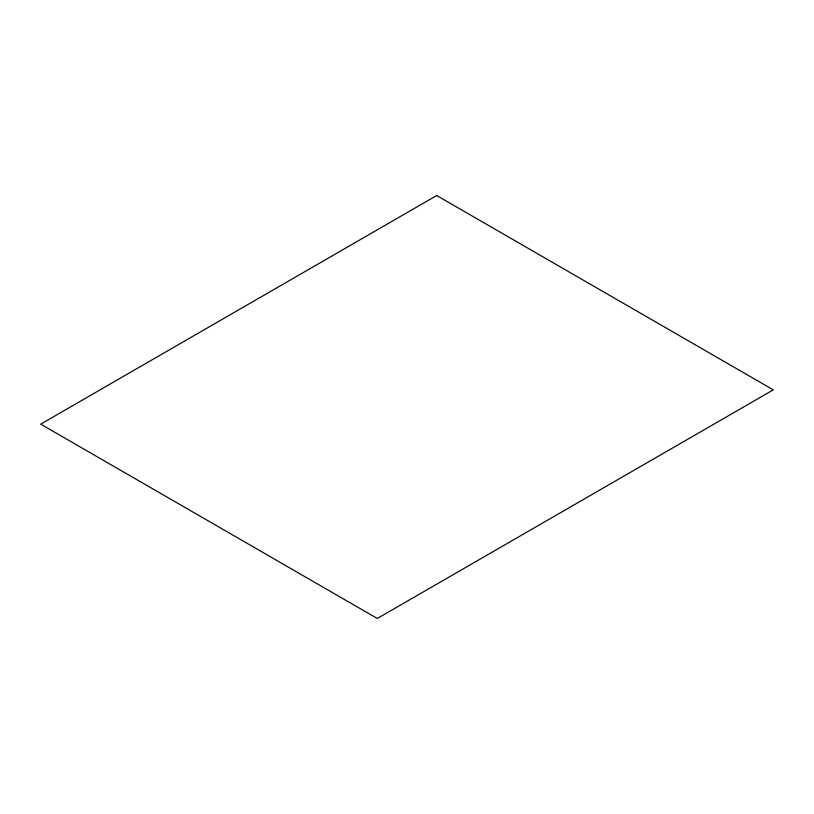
<?xml version="1.0" encoding="UTF-8"?>
<svg xmlns="http://www.w3.org/2000/svg" width="814" height="814" viewBox="0 0 814 814"><rect width="100%" height="100%" fill="white"/><g stroke="black" fill="none" stroke-linecap="round" stroke-linejoin="round"><path stroke-width="1.22" d="M436.701 195.523L40.7 424.145L377.299 618.477L773.3 389.855L436.701 195.523"/></g></svg>
